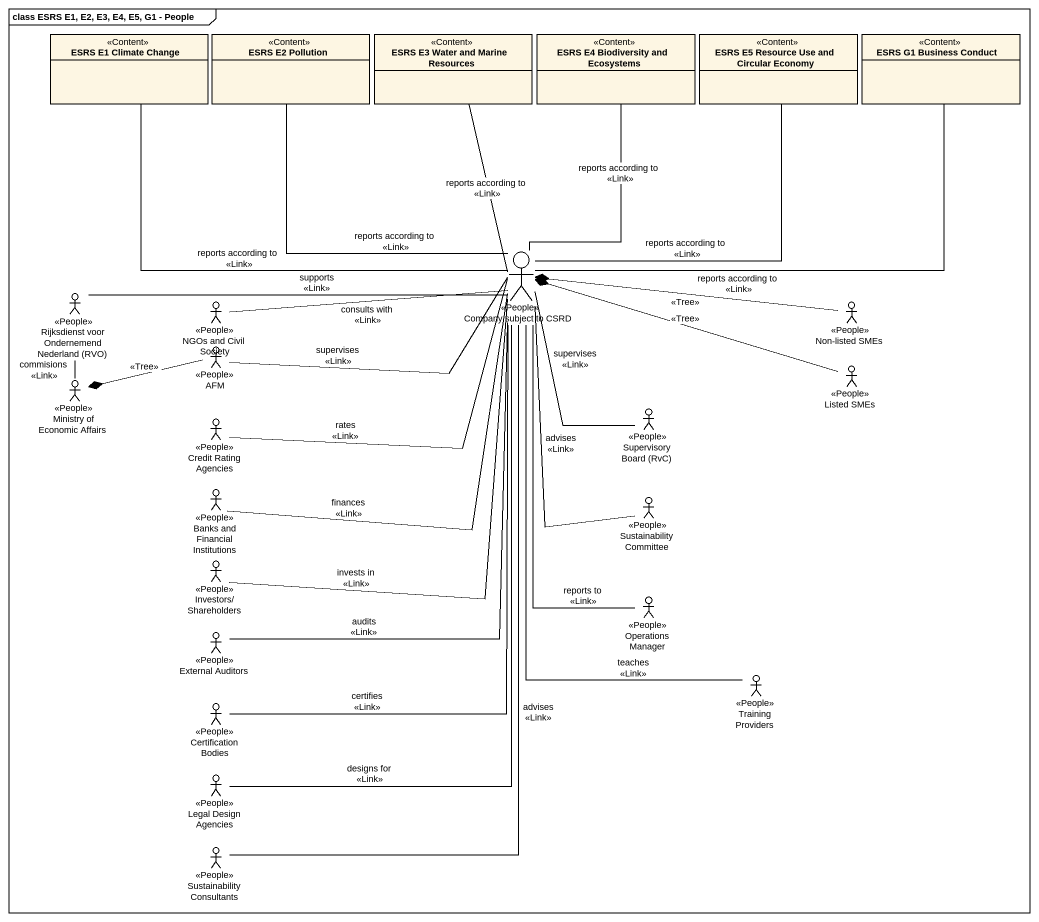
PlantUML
@startuml
mainframe class ESRS E1, E2, E3, E4, E5, G1 - People
allowmixing
hide circle
hide empty members
class "ESRS E1 Climate Change" as ESRS_E1_Climate_Change <<Content>>
class "ESRS E2 Pollution" as ESRS_E2_Pollution <<Content>>
class "ESRS E3 Water and Marine Resources" as ESRS_E3_Water_and_Marine <<Content>>
class "ESRS E4 Biodiversity and Ecosystems" as ESRS_E4_Biodiversity_and <<Content>>
class "ESRS E5 Resource Use and Circular Economy" as ESRS_E5_Resource_Use_and <<Content>>
class "ESRS G1 Business Conduct" as ESRS_G1_Business_Conduct <<Content>>
actor "Company subject to CSRD" as Company_subject_to_CSRD <<People>>
actor "Rijksdienst voor Ondernemend Nederland (RVO)" as Rijksdienst_voor <<People>>
actor "NGOs and Civil Society" as NGOs_and_Civil_Society <<People>>
actor "Non-listed SMEs" as Non_listed_SMEs <<People>>
actor AFM <<People>>
actor "Listed SMEs" as Listed_SMEs <<People>>
actor "Ministry of Economic Affairs" as Ministry_of_Economic_Affairs <<People>>
actor "Supervisory Board (RvC)" as Supervisory_Board_RvC <<People>>
actor "Credit Rating Agencies" as Credit_Rating_Agencies <<People>>
actor "Banks and Financial Institutions" as Banks_and_Financial <<People>>
actor "Sustainability Committee" as Sustainability_Committee <<People>>
actor "Investors/Shareholders" as Investors_Shareholders <<People>>
actor "Operations Manager" as Operations_Manager <<People>>
actor "External Auditors" as External_Auditors <<People>>
actor "Training Providers" as Training_Providers <<People>>
actor "Certification Bodies" as Certification_Bodies <<People>>
actor "Legal Design Agencies" as Legal_Design_Agencies <<People>>
actor "Sustainability Consultants" as Sustainability_Consultants <<People>>
Company_subject_to_CSRD -left- ESRS_E1_Climate_Change : reports according to\n<<Link>>
Company_subject_to_CSRD -up- ESRS_E2_Pollution : reports according to\n<<Link>>
Company_subject_to_CSRD -up- ESRS_E3_Water_and_Marine : reports according to\n<<Link>>
Company_subject_to_CSRD -up- ESRS_E4_Biodiversity_and : reports according to\n<<Link>>
Company_subject_to_CSRD -up- ESRS_E5_Resource_Use_and : reports according to\n<<Link>>
Company_subject_to_CSRD -right- ESRS_G1_Business_Conduct : reports according to\n<<Link>>
Company_subject_to_CSRD *-right- Non_listed_SMEs : <<Tree>>
Company_subject_to_CSRD *-right- Listed_SMEs : <<Tree>>
Rijksdienst_voor -right- Company_subject_to_CSRD : supports\n<<Link>>
Rijksdienst_voor -- Ministry_of_Economic_Affairs : commisions\n<<Link>>
NGOs_and_Civil_Society -right- Company_subject_to_CSRD : consults with\n<<Link>>
AFM -right- Company_subject_to_CSRD : supervises\n<<Link>>
Ministry_of_Economic_Affairs *-right- AFM : <<Tree>>
Supervisory_Board_RvC -up- Company_subject_to_CSRD : supervises\n<<Link>>
Credit_Rating_Agencies -right- Company_subject_to_CSRD : rates\n<<Link>>
Banks_and_Financial -up- Company_subject_to_CSRD : finances\n<<Link>>
Sustainability_Committee -up- Company_subject_to_CSRD : advises\n<<Link>>
Investors_Shareholders -up- Company_subject_to_CSRD : invests in\n<<Link>>
Operations_Manager -up- Company_subject_to_CSRD : reports to\n<<Link>>
External_Auditors -up- Company_subject_to_CSRD : audits\n<<Link>>
Training_Providers -up- Company_subject_to_CSRD : teaches\n<<Link>>
Certification_Bodies -up- Company_subject_to_CSRD : certifies\n<<Link>>
Legal_Design_Agencies -up- Company_subject_to_CSRD : designs for\n<<Link>>
Sustainability_Consultants -up- Company_subject_to_CSRD : advises\n<<Link>>
@enduml
